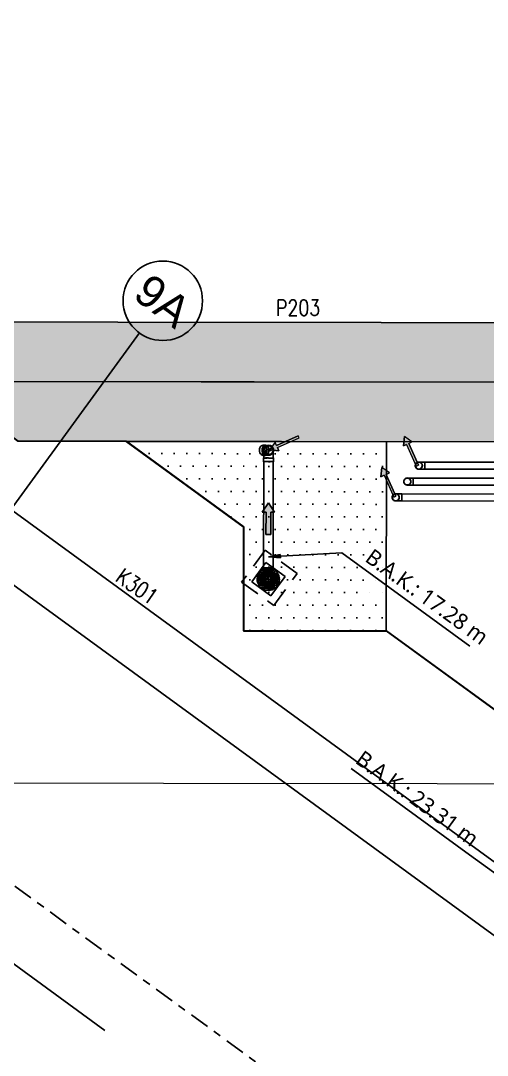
# Model space of a CAD drawing. Header units: millimetres. Extents: x 400382 to 401500, y 4543975 to 4544133.
# Drawn here: x 400825.56 to 400831.43, y 4544084.18 to 4544097.2 of the extents above; entities that cross this region are included whole.
import ezdxf
from ezdxf.enums import TextEntityAlignment as Align

# ---------------------------------------------------------------- set-up
doc = ezdxf.new("R2010")
doc.units = ezdxf.units.MM
for name, pattern in [('ACAD_ISO05W100', [33, 24, -3, 0, -3, 0, -3]), ('AKS', [3, 2.5, -0.25, 0, -0.25]), ('CENTER', [2, 1.25, -0.25, 0.25, -0.25]), ('CIZGI', [0.4, 0.25, -0.15]), ('DASHDOT2', [0.5, 0.25, -0.125, 0, -0.125])]:
    doc.linetypes.add(name, pattern=pattern)
doc.layers.add('A-DETL', color=90, linetype='Continuous', lineweight=15)
doc.layers.add('A-DETL-GENF', color=92, linetype='Continuous', lineweight=9)
for name, color, linetype in [('aks prota', 2, 'AKS'), ('caks prota', 4, 'Continuous'), ('iderzi_PROTA', 3, 'Continuous'), ('kiriş prota', 6, 'Continuous'), ('kolon tarama prota', 252, 'Continuous'), ('merdiven prota', 2, 'Continuous'), ('perde prota', 1, 'Continuous'), ('PRT-AL-TUNEL_EKSENI', 14, 'DASHDOT2'), ('PRT-MI-a_fit_drainage', 10, 'Continuous'), ('skesit prota', 7, 'Continuous'), ('taks prota', 7, 'Continuous'), ('TARAMA', 8, 'Continuous'), ('tperde prota', 6, 'Continuous')]:
    doc.layers.add(name, color=color, linetype=linetype)
doc.styles.add('Segoe UI Light_1', font='', dxfattribs={"height": 200})
doc.styles.add('TAKS', font='Arial Unicode.ttf')
doc.styles.add('TKIRIS', font='romanstw.shx')
doc.styles.add('tkolon', font='romanstw.shx')
doc.styles.get('Segoe UI Light_1').set_extended_font_data('Segoe UI Light')

# ---------------------------------------------------------------- blocks, each defined once
blk = doc.blocks.new('Flow Direction - Flow Direction _25mm_-1035271-_17_70 m  ARA KAT')
at = {"layer": 'TARAMA'}
blk.add_hatch(color=256, dxfattribs=at).paths.add_polyline_path([(0, 0), (-117, -78), (-117, -30), (-400, -30), (-400, 30), (-117, 30), (-117, 78)], flags=0)
for p, q in [((-117, 30), (-400, 30)), ((-400, 30), (-400, -30)), ((-117, 30), (-400, 30)), ((-400, 30), (-400, -30)), ((0, 0), (-117, 78)), ((-117, 78), (-117, 30)), ((-117, 78), (0, 0)), ((-117, 30), (-117, 78)), ((-117, -78), (0, 0)), ((-117, -78), (0, 0)), ((-400, -30), (-117, -30)), ((-117, -30), (-400, -30)), ((-117, -30), (-117, -78)), ((-117, -30), (-117, -78))]:
    blk.add_line(p, q, dxfattribs=at)
blk = doc.blocks.new('Riser Direction1 - Flow Direction _25mm_ 2-2155046-_17_70 m  ARA KAT')
at = {"layer": 'A-DETL-GENF'}
blk.add_hatch(color=256, dxfattribs=at).paths.add_polyline_path([(0, 0), (118, 0), (96, -38), (355, -188), (340, -214), (81, -64), (59, -102)], flags=0)
for p, q in [((0, 0), (59, -102)), ((118, 0), (0, 0)), ((118, 0), (0, 0)), ((59, -102), (0, 0)), ((59, -102), (81, -64)), ((81, -64), (59, -102)), ((81, -64), (340, -214)), ((81, -64), (340, -214)), ((96, -38), (118, 0)), ((96, -38), (118, 0)), ((355, -188), (96, -38)), ((96, -38), (355, -188)), ((340, -214), (355, -188)), ((340, -214), (355, -188))]:
    blk.add_line(p, q, dxfattribs=at)
blk = doc.blocks.new('17.60 mekanik')
at = {"layer": 'kolon tarama prota'}
blk.add_hatch(color=256, dxfattribs=at).paths.add_polyline_path([(141917.8, 63431.4), (141932.9, 63430.2), (141932.7, 63434.2)], flags=0)
for p, q in [((141914.1, 63571.8), (141910.9, 63571.8)), ((141910.9, 63559), (141914.1, 63559)), ((141911.5, 63555.6), (141911.5, 63551.1)), ((141911.9, 63551.1), (141911.9, 63417.3)), ((141923.7, 63417.3), (141923.7, 63551.1)), ((141924.2, 63551.1), (141924.2, 63555.6)), ((142400.2, 63550.7), (142114.7, 63550.7)), ((142114.7, 63550.7), (142114.7, 63546.3)), ((142114.7, 63546.3), (142114.7, 63550.7)), ((142114.7, 63546.3), (142114.7, 63541.8)), ((142114.7, 63541.8), (142114.7, 63546.3)), ((142114.7, 63546.3), (142114.7, 63546.3)), ((142114.7, 63546.3), (142114.7, 63546.3)), ((142114.7, 63541.8), (142400.2, 63541.8)), ((142385.2, 63530.7), (142100.2, 63530.7)), ((142100.2, 63530.7), (142100.2, 63526.3)), ((142100.2, 63526.3), (142100.2, 63530.7)), ((142100.2, 63526.3), (142100.2, 63521.8)), ((142100.2, 63521.8), (142100.2, 63526.3)), ((142100.2, 63526.3), (142100.2, 63526.3)), ((142100.2, 63526.3), (142100.2, 63526.3)), ((142370.2, 63510.7), (142085.7, 63510.7)), ((142085.7, 63510.7), (142085.7, 63506.3)), ((142085.7, 63506.3), (142085.7, 63510.7)), ((142100.2, 63521.8), (142385.2, 63521.8)), ((142085.7, 63506.3), (142085.7, 63501.8)), ((142085.7, 63501.8), (142085.7, 63506.3)), ((142085.7, 63506.3), (142085.7, 63506.3)), ((142085.7, 63506.3), (142085.7, 63506.3)), ((142085.7, 63501.8), (142370.2, 63501.8)), ((141917.8, 63431.4), (142010.3, 63436.4)), ((141932.7, 63434.2), (141917.8, 63431.4)), ((141932.9, 63430.2), (141932.7, 63434.2)), ((142010.3, 63436.4), (142171.7, 63319.2)), ((141914.5, 63424), (141896.9, 63399.7)), ((141896.9, 63399.7), (141914.5, 63424)), ((141938.8, 63406.4), (141914.5, 63424)), ((141914.5, 63424), (141938.8, 63406.4)), ((141914.5, 63424), (141914.5, 63424)), ((141917.8, 63431.4), (141932.9, 63430.2)), ((141906.2, 63410.9), (141907.9, 63409.7)), ((141907.9, 63409.7), (141906.2, 63410.9)), ((141906.2, 63410.9), (141906.2, 63410.9)), ((141908.4, 63410.5), (141906.8, 63411.7)), ((141906.8, 63411.7), (141908.4, 63410.5)), ((141906.8, 63411.7), (141906.8, 63411.7)), ((141907.9, 63409.7), (141907.9, 63409.7)), ((141908.4, 63410.5), (141908.4, 63410.5)), ((141909.9, 63408.2), (141911.5, 63407)), ((141911.5, 63407), (141909.9, 63408.2)), ((141909.9, 63408.2), (141909.9, 63408.2)), ((141912.1, 63407.9), (141910.5, 63409)), ((141910.5, 63409), (141912.1, 63407.9)), ((141910.5, 63409), (141910.5, 63409)), ((141911.5, 63417.3), (141911.5, 63412.9)), ((141911.5, 63407), (141911.5, 63407)), ((141912.1, 63407.9), (141912.1, 63407.9)), ((141915.7, 63405.2), (141914.1, 63406.4)), ((141914.1, 63406.4), (141915.7, 63405.2)), ((141914.1, 63406.4), (141914.1, 63406.4)), ((141920.4, 63407.4), (141919.2, 63405.7)), ((141919.2, 63405.7), (141920.4, 63407.4)), ((141920, 63405.2), (141921.2, 63406.8)), ((141921.2, 63406.8), (141920, 63405.2)), ((141920.4, 63407.4), (141920.4, 63407.4)), ((141921.2, 63406.8), (141921.2, 63406.8)), ((141921.2, 63382.1), (141938.8, 63406.4)), ((141938.8, 63406.4), (141921.2, 63382.1)), ((141923, 63411), (141921.8, 63409.4)), ((141921.8, 63409.4), (141923, 63411)), ((141921.8, 63409.4), (141921.8, 63409.4)), ((141922.7, 63408.8), (141923.8, 63410.4)), ((141923.8, 63410.4), (141922.7, 63408.8)), ((141922.7, 63408.8), (141922.7, 63408.8)), ((141923, 63411), (141923, 63411)), ((141923.8, 63410.4), (141923.8, 63410.4)), ((141924.2, 63412.9), (141924.2, 63417.3)), ((141925.7, 63414.7), (141924.5, 63413)), ((141924.5, 63413), (141925.7, 63414.7)), ((141924.5, 63413), (141924.5, 63413)), ((141925.3, 63412.5), (141926.5, 63414.1)), ((141926.5, 63414.1), (141925.3, 63412.5)), ((141925.3, 63412.5), (141925.3, 63412.5)), ((141925.7, 63414.7), (141925.7, 63414.7)), ((141926.5, 63414.1), (141926.5, 63414.1)), ((141938.8, 63406.4), (141938.8, 63406.4)), ((141896.9, 63399.7), (141921.2, 63382.1)), ((141921.2, 63382.1), (141896.9, 63399.7)), ((141896.9, 63399.7), (141896.9, 63399.7)), ((141910.4, 63393.6), (141909.2, 63392)), ((141909.2, 63392), (141910.4, 63393.6)), ((141910, 63391.4), (141911.2, 63393.1)), ((141911.2, 63393.1), (141910, 63391.4)), ((141910.4, 63393.6), (141910.4, 63393.6)), ((141911.2, 63393.1), (141911.2, 63393.1)), ((141913, 63397.3), (141911.9, 63395.7)), ((141911.9, 63395.7), (141913, 63397.3)), ((141911.9, 63395.7), (141911.9, 63395.7)), ((141912.7, 63395.1), (141913.9, 63396.7)), ((141913.9, 63396.7), (141912.7, 63395.1)), ((141912.7, 63395.1), (141912.7, 63395.1)), ((141913, 63397.3), (141913, 63397.3)), ((141913.5, 63405.6), (141915.2, 63404.4)), ((141915.2, 63404.4), (141913.5, 63405.6)), ((141913.5, 63405.6), (141913.5, 63405.6)), ((141913.9, 63396.7), (141913.9, 63396.7)), ((141915.7, 63401), (141914.5, 63399.3)), ((141914.5, 63399.3), (141915.7, 63401)), ((141914.5, 63399.3), (141914.5, 63399.3)), ((141915.2, 63404.4), (141915.2, 63404.4)), ((141915.3, 63398.7), (141916.5, 63400.4)), ((141916.5, 63400.4), (141915.3, 63398.7)), ((141915.3, 63398.7), (141915.3, 63398.7)), ((141915.7, 63405.2), (141915.7, 63405.2)), ((141915.7, 63401), (141915.7, 63401)), ((141916.5, 63400.4), (141916.5, 63400.4)), ((141919.2, 63405.7), (141919.2, 63405.7)), ((141919.9, 63400.9), (141921.6, 63399.7)), ((141921.6, 63399.7), (141919.9, 63400.9)), ((141919.9, 63400.9), (141919.9, 63400.9)), ((141920, 63405.2), (141920, 63405.2)), ((141922.2, 63400.5), (141920.5, 63401.7)), ((141920.5, 63401.7), (141922.2, 63400.5)), ((141920.5, 63401.7), (141920.5, 63401.7)), ((141921.6, 63399.7), (141921.6, 63399.7)), ((141922.2, 63400.5), (141922.2, 63400.5)), ((141923.6, 63398.3), (141925.2, 63397.1)), ((141925.2, 63397.1), (141923.6, 63398.3)), ((141923.6, 63398.3), (141923.6, 63398.3)), ((141925.8, 63397.9), (141924.2, 63399.1)), ((141924.2, 63399.1), (141925.8, 63397.9)), ((141924.2, 63399.1), (141924.2, 63399.1)), ((141925.2, 63397.1), (141925.2, 63397.1)), ((141925.8, 63397.9), (141925.8, 63397.9)), ((141927.3, 63395.6), (141928.9, 63394.4)), ((141928.9, 63394.4), (141927.3, 63395.6)), ((141927.3, 63395.6), (141927.3, 63395.6)), ((141929.5, 63395.2), (141927.8, 63396.4)), ((141927.8, 63396.4), (141929.5, 63395.2)), ((141927.8, 63396.4), (141927.8, 63396.4)), ((141928.9, 63394.4), (141928.9, 63394.4)), ((141929.5, 63395.2), (141929.5, 63395.2)), ((141909.2, 63392), (141909.2, 63392)), ((141910, 63391.4), (141910, 63391.4)), ((141921.2, 63382.1), (141921.2, 63382.1)), ((142171.5, 63056.9), (142022.5, 63165.2)), ((142224.4, 63018.5), (142171.5, 63056.9))]:
    blk.add_line(p, q, dxfattribs=at)
at = {"layer": 'kolon tarama prota', "flags": 128}
for points in [[(141912.1, 63565.4), (141912.6, 63567.7), (141913.9, 63569.6), (141915.9, 63570.8), (141917.8, 63571.1)], [(141912.1, 63565.4), (141912.1, 63564.9), (141912.1, 63563.5), (141912.1, 63561.4), (141912.1, 63558.7), (141912.1, 63555.7), (141912.1, 63555.6)], [(141917.8, 63559.7), (141915.6, 63560.1), (141913.7, 63561.5), (141912.5, 63563.5), (141912.1, 63565.4)], [(141914.1, 63571.1), (141916.2, 63571.1), (141917.5, 63571.1), (141917.8, 63571.1)], [(141917.8, 63571.1), (141920.1, 63570.6), (141922, 63569.3), (141923.2, 63567.3), (141923.6, 63565.4)], [(141923.6, 63565.4), (141923.1, 63563.1), (141921.8, 63561.2), (141919.8, 63560), (141917.8, 63559.7)], [(141923.6, 63555.6), (141923.6, 63558.6), (141923.6, 63561.3), (141923.6, 63563.5), (141923.6, 63564.9), (141923.6, 63565.4), (141923.6, 63565.4)], [(141917.8, 63559.7), (141917.4, 63559.7), (141916, 63559.7), (141914.1, 63559.7)], [(142102.7, 63546.3), (142103.2, 63548.3), (142104.5, 63549.8), (142106.3, 63550.7), (142107.1, 63550.7)], [(142107.1, 63550.7), (142107.6, 63550.7), (142109, 63550.7), (142111, 63550.7), (142113.6, 63550.7), (142114.7, 63550.7)], [(142107.1, 63550.7), (142109.1, 63550.3), (142110.7, 63549), (142111.5, 63547.1), (142111.6, 63546.3)], [(142107.1, 63541.8), (142105.2, 63542.3), (142103.6, 63543.6), (142102.8, 63545.5), (142102.7, 63546.3)], [(142111.6, 63546.3), (142111.1, 63544.3), (142109.8, 63542.7), (142107.9, 63541.9), (142107.1, 63541.8)], [(142114.7, 63541.8), (142112.1, 63541.8), (142109.8, 63541.8), (142108.1, 63541.8), (142107.2, 63541.8), (142107.1, 63541.8)], [(142088.2, 63526.3), (142088.6, 63528.3), (142089.9, 63529.8), (142091.8, 63530.7), (142092.6, 63530.7)], [(142092.6, 63521.8), (142090.6, 63522.3), (142089.1, 63523.6), (142088.2, 63525.5), (142088.2, 63526.3)], [(142092.6, 63530.7), (142093.1, 63530.7), (142094.4, 63530.7), (142096.5, 63530.7), (142099, 63530.7), (142100.2, 63530.7)], [(142092.6, 63530.7), (142094.6, 63530.3), (142096.2, 63529), (142097, 63527.1), (142097.1, 63526.3)], [(142097.1, 63526.3), (142096.6, 63524.3), (142095.3, 63522.7), (142093.4, 63521.9), (142092.6, 63521.8)], [(142073.6, 63506.3), (142074.1, 63508.3), (142075.4, 63509.8), (142077.3, 63510.7), (142078.1, 63510.7)], [(142078.1, 63510.7), (142078.5, 63510.7), (142079.9, 63510.7), (142082, 63510.7), (142084.5, 63510.7), (142085.7, 63510.7)], [(142078.1, 63510.7), (142080.1, 63510.3), (142081.6, 63509), (142082.4, 63507.1), (142082.5, 63506.3)], [(142100.2, 63521.8), (142097.6, 63521.8), (142095.3, 63521.8), (142093.6, 63521.8), (142092.7, 63521.8), (142092.6, 63521.8)], [(142078.1, 63501.8), (142076.1, 63502.3), (142074.5, 63503.6), (142073.7, 63505.5), (142073.6, 63506.3)], [(142082.5, 63506.3), (142082.1, 63504.3), (142080.7, 63502.7), (142078.9, 63501.9), (142078.1, 63501.8)], [(142085.7, 63501.8), (142083, 63501.8), (142080.7, 63501.8), (142079, 63501.8), (142078.2, 63501.8), (142078.1, 63501.8)], [(141912.1, 63403.1), (141912.1, 63403.5), (141912.1, 63404.9), (141912.1, 63407), (141912.1, 63409.7), (141912.1, 63412.8), (141912.1, 63412.9)], [(141912.1, 63403.1), (141912.6, 63405.3), (141913.9, 63407.2), (141915.9, 63408.4), (141917.8, 63408.8)], [(141917.8, 63408.8), (141920.1, 63408.3), (141922, 63407), (141923.2, 63405), (141923.6, 63403.1)], [(141923.6, 63412.9), (141923.6, 63409.9), (141923.6, 63407.1), (141923.6, 63405), (141923.6, 63403.6), (141923.6, 63403.1), (141923.6, 63403.1)], [(141917.8, 63397.3), (141915.6, 63397.8), (141913.7, 63399.1), (141912.5, 63401.1), (141912.1, 63403.1)], [(141923.6, 63403.1), (141923.1, 63400.8), (141921.8, 63398.9), (141919.8, 63397.7), (141917.8, 63397.3)]]:
    blk.add_lwpolyline(points, dxfattribs=at)
at = {"layer": 'kolon tarama prota'}
for centre, radius, start, end in [((141917.8, 63565.4), 6.38, 90, 270), ((141917.8, 63565.4), 6.38, 90, 270), ((141917.8, 63565.4), 6.38, 0, 180), ((141917.8, 63565.4), 6.38, 0, 180), ((141917.8, 63565.4), 6.38, 180, 0), ((141917.8, 63565.4), 6.38, 180, 0), ((141917.8, 63565.4), 5.9, 144, 324), ((141917.8, 63565.4), 5.72, 90, 270), ((141917.8, 63565.4), 5.72, 0, 180), ((141917.8, 63565.4), 5.72, 180, 0), ((141917.8, 63565.4), 5.9, 324, 144), ((141916.1, 63563), 2.95, 54, 234), ((141917.8, 63565.4), 6.38, 270, 90), ((141917.8, 63565.4), 6.38, 270, 90), ((141917.8, 63565.4), 5.71, 270, 90), ((141919.6, 63567.8), 2.95, 234, 54), ((142107.1, 63546.3), 4.44, 0, 180), ((142107.1, 63546.3), 4.44, 324, 144), ((142107.1, 63546.3), 4.45, 144, 324), ((142107.1, 63546.3), 4.44, 180, 0), ((142092.6, 63526.3), 4.45, 0, 180), ((142092.6, 63526.3), 4.45, 144, 324), ((142092.6, 63526.3), 4.44, 180, 0), ((142092.6, 63526.3), 4.44, 324, 144), ((142078.1, 63506.3), 4.44, 0, 180), ((142078.1, 63506.3), 4.45, 324, 144), ((142078.1, 63506.3), 4.44, 144, 324), ((142078.1, 63506.3), 4.44, 180, 0), ((141917.8, 63403.1), 14, 146.0467, 231.9533), ((141917.8, 63403.1), 14, 146.0467, 231.9533), ((141917.8, 63403.1), 12, 146.388, 231.612), ((141917.8, 63403.1), 12, 146.388, 231.612), ((141917.8, 63403.1), 14, 56.0467, 141.9533), ((141917.8, 63403.1), 14, 56.0467, 141.9533), ((141917.8, 63403.1), 10, 144, 324), ((141917.8, 63403.1), 10, 144, 324), ((141917.8, 63403.1), 9.5, 147.017, 230.983), ((141917.8, 63403.1), 9.5, 147.017, 230.983), ((141917.8, 63403.1), 12, 56.388, 141.612), ((141917.8, 63403.1), 12, 56.388, 141.612), ((141917.8, 63403.1), 9, 144, 324), ((141917.8, 63403.1), 9, 144, 324), ((141917.8, 63403.1), 10, 324, 144), ((141917.8, 63403.1), 10, 324, 144), ((141917.8, 63403.1), 7.5, 147.8226, 230.1774), ((141917.8, 63403.1), 7.5, 147.8226, 230.1774), ((141917.8, 63403.1), 9.5, 57.017, 140.983), ((141917.8, 63403.1), 9.5, 57.017, 140.983), ((141917.8, 63403.1), 9, 324, 144), ((141917.8, 63403.1), 9, 324, 144), ((141917.8, 63403.1), 6.38, 90, 270), ((141917.8, 63403.1), 6.38, 90, 270), ((141917.8, 63403.1), 5.9, 144, 324), ((141917.8, 63403.1), 7.5, 57.8226, 140.1774), ((141917.8, 63403.1), 7.5, 57.8226, 140.1774), ((141917.8, 63403.1), 5.72, 90, 270), ((141917.8, 63403.1), 5, 144, 324), ((141917.8, 63403.1), 5, 144, 324), ((141917.8, 63403.1), 5.9, 324, 144), ((141917.8, 63403.1), 5, 324, 144), ((141917.8, 63403.1), 5, 324, 144), ((141917.8, 63403.1), 5, 59.7392, 138.2608), ((141917.8, 63403.1), 5, 59.7392, 138.2608), ((141917.8, 63403.1), 3, 63.5941, 134.4059), ((141917.8, 63403.1), 3, 63.5941, 134.4059), ((141917.8, 63403.1), 6.38, 270, 90), ((141917.8, 63403.1), 6.38, 270, 90), ((141917.8, 63403.1), 5.71, 270, 90), ((141919.6, 63405.4), 2.95, 234, 54), ((141917.8, 63403.1), 5, 329.7392, 48.2608), ((141917.8, 63403.1), 5, 329.7392, 48.2608), ((141917.8, 63403.1), 7.5, 327.8226, 50.1774), ((141917.8, 63403.1), 7.5, 327.8226, 50.1774), ((141917.8, 63403.1), 9.5, 327.017, 50.983), ((141917.8, 63403.1), 9.5, 327.017, 50.983), ((141917.8, 63403.1), 12, 326.388, 51.612), ((141917.8, 63403.1), 12, 326.388, 51.612), ((141917.8, 63403.1), 14, 326.0467, 51.9533), ((141917.8, 63403.1), 14, 326.0467, 51.9533), ((141917.8, 63403.1), 14, 236.0467, 321.9533), ((141917.8, 63403.1), 14, 236.0467, 321.9533), ((141917.8, 63403.1), 12, 236.388, 321.612), ((141917.8, 63403.1), 12, 236.388, 321.612), ((141917.8, 63403.1), 9.5, 237.017, 320.983), ((141917.8, 63403.1), 9.5, 237.017, 320.983), ((141917.8, 63403.1), 5, 149.7392, 228.2608), ((141917.8, 63403.1), 5, 149.7392, 228.2608), ((141916.1, 63400.7), 2.95, 54, 234), ((141917.8, 63403.1), 7.5, 237.8226, 320.1774), ((141917.8, 63403.1), 7.5, 237.8226, 320.1774), ((141917.8, 63403.1), 3, 153.5941, 224.4059), ((141917.8, 63403.1), 3, 153.5941, 224.4059), ((141917.8, 63403.1), 5, 239.7392, 318.2608), ((141917.8, 63403.1), 5, 239.7392, 318.2608), ((141917.8, 63403.1), 3, 243.5941, 314.4059), ((141917.8, 63403.1), 3, 243.5941, 314.4059), ((141917.8, 63403.1), 3, 333.5941, 44.4059), ((141917.8, 63403.1), 3, 333.5941, 44.4059)]:
    blk.add_arc(centre, radius, start, end, dxfattribs=at)
for centre, major_axis, ratio, start_param, end_param in [((141910.9, 63565.4), (0, 6.38), 0.69574, 4.712389, 7.853982), ((141910.9, 63565.4), (0, 6.38), 0.69574, 1.570796, 4.712389), ((141914.1, 63565.4), (0, 6.38), 0.69574, 4.712389, 7.853982), ((141914.1, 63565.4), (0, 6.38), 0.69574, 1.570796, 4.712389), ((141914.1, 63565.4), (0, 5.72), 0.69574, 4.712389, 7.853982), ((141914.1, 63565.4), (0, 5.71), 0.69574, 1.570796, 4.712389), ((141917.8, 63555.6), (-6.38, 0), 0.01, 4.712389, 7.853982), ((141917.8, 63551.1), (-6.38, 0), 0.01, 4.712389, 7.853982), ((141917.8, 63555.6), (-5.71, 0), 0.01, 4.712389, 7.853982), ((141917.8, 63551.1), (5.9, 0), 0.01, 1.570796, 3.141593), ((141917.8, 63551.1), (5.9, 0), 0.01, 3.141593, 4.712389), ((141917.8, 63555.6), (-6.38, 0), 0.01, 1.570796, 4.712389), ((141917.8, 63555.6), (-5.72, 0), 0.01, 1.570796, 4.712389), ((141917.8, 63551.1), (5.9, 0), 0.01, 0, 1.570796), ((141917.8, 63551.1), (-6.38, 0), 0.01, 1.570796, 4.712389), ((141917.8, 63551.1), (5.9, 0), 0.01, 4.712389, 6.283185), ((141917.8, 63412.9), (-6.38, 0), 0.01, 4.712389, 7.853982), ((141917.8, 63417.3), (-6.38, 0), 0.01, 4.712389, 7.853982), ((141917.8, 63417.3), (5.9, 0), 0.01, 1.570796, 3.141593), ((141917.8, 63417.3), (5.9, 0), 0.01, 3.141593, 4.712389), ((141917.8, 63412.9), (-5.71, 0), 0.01, 4.712389, 7.853982), ((141917.8, 63417.3), (5.9, 0), 0.01, 0, 1.570796), ((141917.8, 63417.3), (6.38, 0), 0.01, 4.712389, 7.853982), ((141917.8, 63417.3), (5.9, 0), 0.01, 4.712389, 6.283185), ((141917.8, 63412.9), (5.71, 0), 0.01, 4.712389, 7.853982), ((141917.8, 63412.9), (-6.38, 0), 0.01, 1.570796, 4.712389)]:
    blk.add_ellipse(centre, major_axis=major_axis, ratio=ratio, start_param=start_param, end_param=end_param, dxfattribs=at)
at = {"layer": 'kolon tarama prota', "xscale": 0.1, "yscale": 0.1, "zscale": 0.1}
for name, p, rotation in [('Riser Direction1 - Flow Direction _25mm_ 2-2155046-_17_70 m  ARA KAT', (141919.2, 63566), 53.99999999999887), ('Riser Direction1 - Flow Direction _25mm_ 2-2155046-_17_70 m  ARA KAT', (142088.9, 63583), 323.999999999999), ('Riser Direction1 - Flow Direction _25mm_ 2-2155046-_17_70 m  ARA KAT', (142060.6, 63544), 323.999999999999), ('Flow Direction - Flow Direction _25mm_-1035271-_17_70 m  ARA KAT', (141917.8, 63499.4), 89.99999999999984)]:
    blk.add_blockref(name, p, dxfattribs=dict(at, rotation=rotation))
at = {"layer": 'kolon tarama prota', "char_height": 20, "attachment_point": 1, "rotation": 324, "line_spacing_factor": 1.142579, "style": 'Segoe UI Light_1'}
for s, insert, width in [('B.A.K.: 17.28 m', (142049.9, 63443), 207.124), ('B.A.K.: 23.31 m', (142038, 63189.2), 207.627)]:
    blk.add_mtext(s, dxfattribs=dict(at, insert=insert, width=width))
blk = doc.blocks.new('YER SUZGECI_20x20')
at = {"color": 2}
blk.add_lwpolyline([(-20, 0), (0, 0), (0, 20), (-20, 20)], close=True, dxfattribs=at)
for points in [[(0, 20), (-20, 0)], [(-20, 20), (0, 0)]]:
    blk.add_lwpolyline(points, dxfattribs=at)
blk.add_circle((-10, 10), 7, dxfattribs=at)

msp = doc.modelspace()

# ---------------------------------------------------------------- hatches: boundary and pattern name
at = {"layer": 'kolon tarama prota'}
h = msp.add_hatch(color=256, dxfattribs=at)
h.dxf.hatch_style = 1
h.paths.add_polyline_path([(400873.161, 4544093.349), (400823.465, 4544093.411), (400825.527, 4544091.908), (400871.959, 4544091.85), (400871.928, 4544066.95), (400860.08, 4544066.965), (400860.078, 4544065.165), (400861.078, 4544065.164), (400861.078, 4544065.464), (400873.126, 4544065.449)])
h = msp.add_hatch(dxfattribs=at)
h.set_pattern_fill('DOTS', color=2, scale=0.1, angle=-0.0715)
h.set_pattern_definition([(359.928458, (399108.95614, 4543658.28852), (0.079573161, 0.158650765), [0, -0.15875])])
h.paths.add_polyline_path([(400830.163, 4544091.903), (400826.888, 4544091.907), (400828.363, 4544090.832), (400828.361, 4544089.525), (400830.16, 4544089.523)])

# ---------------------------------------------------------------- linework, layer by layer
at = {"layer": 'A-DETL', "color": 1, "lineweight": 5}
msp.add_lwpolyline([(400720.575, 4544087.739), (400879.024, 4544087.542)], dxfattribs=at)
at = {"layer": 'aks prota', "ltscale": 10}
for p, q in [((400863.305, 4544063.461), (400768.79, 4544132.311)), ((400805.387, 4544063.534), (400827.051, 4544093.273)), ((400805.387, 4544063.534), (400827.051, 4544093.273)), ((400882.93, 4544092.587), (400717.011, 4544092.794)), ((400864.508, 4544092.61), (400741.096, 4544092.764))]:
    msp.add_line(p, q, dxfattribs=at)
at = {"layer": 'caks prota', "ltscale": 0.05}
msp.add_circle((400827.346, 4544093.676), 0.5, dxfattribs=at)
msp.add_circle((400827.346, 4544093.676), 0.5, dxfattribs=at)
at = {"layer": 'iderzi_PROTA', "linetype": 'ACAD_ISO05W100', "lineweight": 30, "ltscale": 2}
for points in [[(400826.888, 4544091.907), (400825.527, 4544091.908), (400823.465, 4544093.411)], [(400828.363, 4544090.832), (400826.888, 4544091.907), (400828.363, 4544090.832), (400828.361, 4544089.525), (400830.16, 4544089.523), (400832.598, 4544087.747), (400832.851, 4544087.568), (400833.158, 4544087.339), (400833.358, 4544087.194), (400833.356, 4544085.887), (400835.162, 4544085.885), (400835.952, 4544085.304), (400839.263, 4544082.892), (400839.262, 4544082.141), (400839.262, 4544082.141)]]:
    msp.add_lwpolyline(points, dxfattribs=at)
at = {"layer": 'kiriş prota'}
msp.add_line((400834.733, 4544083.347), (400822.581, 4544092.199), dxfattribs=at)
for points in [[(400830.163, 4544091.903), (400826.888, 4544091.907), (400828.363, 4544090.832), (400828.361, 4544089.525), (400830.16, 4544089.523), (400830.163, 4544091.903)], [(400828.363, 4544090.832), (400828.361, 4544089.525), (400830.16, 4544089.523)], [(400830.16, 4544089.523), (400833.358, 4544087.194), (400833.356, 4544085.887), (400835.155, 4544085.885), (400839.263, 4544082.892)]]:
    msp.add_lwpolyline(points, dxfattribs=at)
at = {"layer": 'perde prota'}
msp.add_lwpolyline([(400860.08, 4544066.965), (400871.928, 4544066.95), (400871.959, 4544091.85), (400825.527, 4544091.908), (400823.465, 4544093.411), (400873.161, 4544093.349), (400873.126, 4544065.449), (400861.078, 4544065.464), (400861.078, 4544065.164), (400860.078, 4544065.165)], dxfattribs=at)
at = {"layer": 'PRT-AL-TUNEL_EKSENI', "ltscale": 10}
msp.add_line((400855.471, 4544063.477), (400766.074, 4544128.598), dxfattribs=at)
at = {"layer": 'PRT-MI-a_fit_drainage', "color": 2, "linetype": 'CIZGI'}
msp.add_lwpolyline([(400829.038, 4544090.245), (400828.634, 4544090.54), (400828.339, 4544090.135), (400828.743, 4544089.841)], close=True, dxfattribs=at)
at = {"layer": 'skesit prota', "linetype": 'CENTER', "ltscale": 0.2}
msp.add_lwpolyline([(400765.024, 4544130.352), (400860.966, 4544060.463)], dxfattribs=at)

# ---------------------------------------------------------------- block references
at = {"layer": 'merdiven prota', "xscale": 0.01, "yscale": 0.01, "zscale": 0.01, "rotation": 359.9284577011093}
msp.add_blockref('17.60 mekanik', (399408.706, 4543457.914), dxfattribs=at)
at = {"layer": 'PRT-MI-a_fit_drainage', "color": 2, "xscale": 0.01, "yscale": 0.01, "zscale": 0.01, "rotation": 143.9284577011162}
msp.add_blockref('YER SUZGECI_20x20', (400828.653, 4544090.312), dxfattribs=at)

# ---------------------------------------------------------------- texts
at = {"layer": 'kiriş prota', "ltscale": 0.05, "style": 'TKIRIS', "width": 0.8}
msp.add_text('K301', height=0.2, rotation=325.1656, dxfattribs=at).set_placement((400826.795, 4544090.24), align=Align.MIDDLE_LEFT)
at = {"layer": 'taks prota', "style": 'TAKS'}
msp.add_text('9A', height=0.4, rotation=323.4336, dxfattribs=at).set_placement((400827.346, 4544093.676), align=Align.MIDDLE_CENTER)
msp.add_text('9A', height=0.4, rotation=323.4336, dxfattribs=at).set_placement((400827.346, 4544093.676), align=Align.MIDDLE_CENTER)
at = {"layer": 'tperde prota', "style": 'tkolon', "width": 0.8}
msp.add_text('P203', height=0.2, rotation=0.3977, dxfattribs=at).set_placement((400828.772, 4544093.586), align=Align.MIDDLE_LEFT)

doc.saveas('drawing.dxf')
